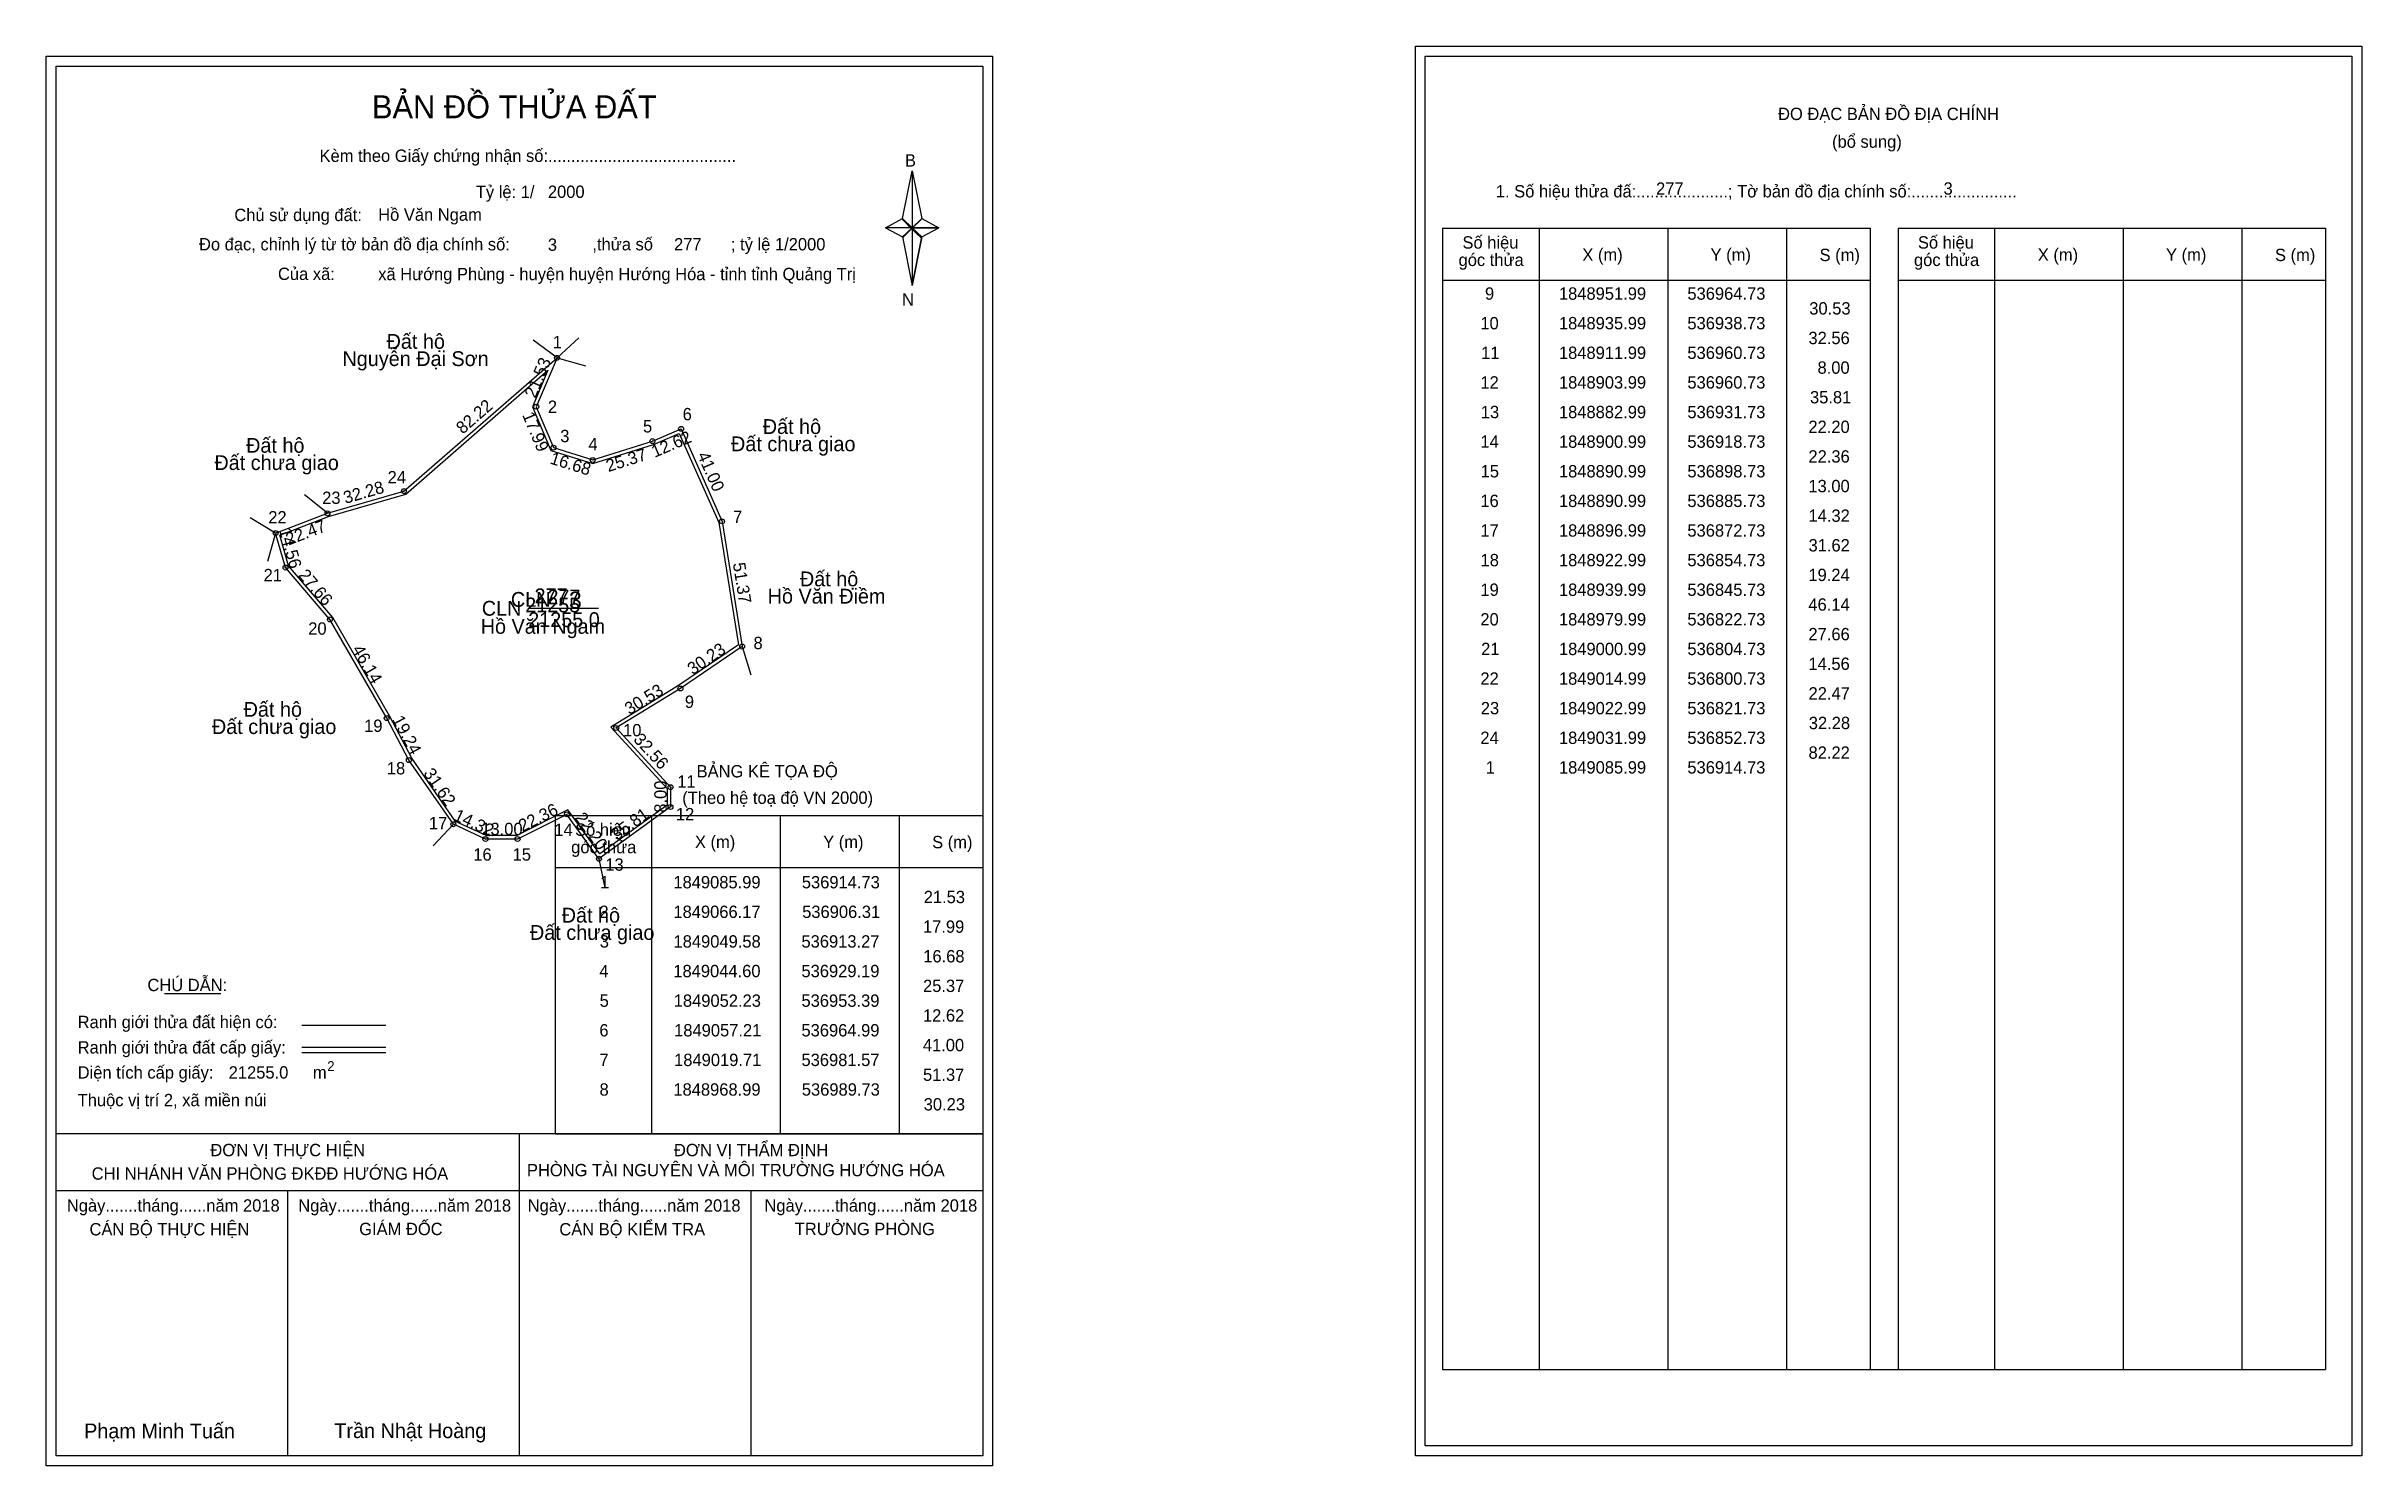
# Model space of a CAD drawing. Extents: x 536708 to 537646, y 1848637 to 1849212.
import ezdxf

# ---------------------------------------------------------------- set-up
doc = ezdxf.new("R2010")
doc.units = 0
for name, color, linetype in [('Level 1', 7, 'Continuous'), ('Level 10', 7, 'Continuous'), ('Level 11', 7, 'Continuous'), ('Level 13', 7, 'Continuous'), ('Level 2', 7, 'Continuous'), ('Level 27', 7, 'Continuous'), ('Level 3', 7, 'Continuous'), ('Level 36', 7, 'Continuous'), ('Level 4', 7, 'Continuous'), ('Level 49', 7, 'Continuous'), ('Level 5', 7, 'Continuous'), ('Level 53', 7, 'Continuous'), ('Level 55', 7, 'Continuous'), ('Level 6', 7, 'Continuous'), ('Level 63', 7, 'Continuous'), ('Level 7', 7, 'Continuous'), ('Level 9', 7, 'Continuous')]:
    doc.layers.add(name, color=color, linetype=linetype)

msp = doc.modelspace()

# ---------------------------------------------------------------- linework, layer by layer
at = {"layer": 'Level 1'}
for p, q in [((537266.47, 1849208.22), (537266.47, 1849208.22)), ((536711.82, 1849204.22), (536711.82, 1849204.22)), ((537054.67, 1849142.45), (537058.6, 1849161.73)), ((537058.6, 1849161.73), (537058.6, 1849138.68)), ((537058.6, 1849161.73), (537062.54, 1849142.45)), ((537047.78, 1849138.68), (537054.67, 1849142.45)), ((537054.67, 1849142.45), (537058.6, 1849138.68)), ((537058.31, 1849138.25), (537054.67, 1849142.01)), ((537062.24, 1849142.01), (537058.31, 1849138.25)), ((537058.31, 1849138.25), (537062.24, 1849142.01)), ((537062.54, 1849142.45), (537058.6, 1849138.68)), ((537058.6, 1849138.68), (537054.67, 1849135)), ((537058.31, 1849138.25), (537054.67, 1849134.56)), ((537054.67, 1849134.56), (537058.31, 1849138.25)), ((537054.67, 1849135), (537058.6, 1849115.28)), ((537062.24, 1849134.56), (537058.31, 1849138.25)), ((537058.6, 1849138.68), (537058.6, 1849115.28)), ((537058.6, 1849138.68), (537069.42, 1849138.68)), ((537058.6, 1849138.68), (537062.54, 1849135)), ((537062.54, 1849135), (537058.6, 1849115.28)), ((537062.54, 1849135), (537069.42, 1849138.68)), ((537273.53, 1849138.51), (537446.74, 1849138.51)), ((537312.71, 1848675.98), (537312.71, 1849138.51)), ((537364.86, 1848675.98), (537364.86, 1849138.51)), ((537412.8, 1849138.51), (537412.8, 1848675.98)), ((537446.74, 1849138.51), (537446.74, 1848675.98)), ((537458.05, 1849138.51), (537631.25, 1849138.51)), ((537497.23, 1848675.98), (537497.23, 1849138.51)), ((537549.37, 1848675.98), (537549.37, 1849138.51)), ((537597.32, 1849138.51), (537597.32, 1848675.98)), ((537631.25, 1849138.51), (537631.25, 1848675.98)), ((537273.53, 1849117.45), (537446.74, 1849117.45)), ((537458.05, 1849117.45), (537631.25, 1849117.45)), ((536914.01, 1848900.56), (537087.21, 1848900.56)), ((536953.19, 1848771.51), (536953.19, 1848900.56)), ((537005.33, 1848771.51), (537005.33, 1848900.56)), ((537053.28, 1848900.56), (537053.28, 1848771.51)), ((536914.01, 1848879.51), (537087.21, 1848879.51)), ((536755.66, 1848828.35), (536778.46, 1848828.35)), ((536811.39, 1848815.54), (536845.41, 1848815.54)), ((536811.39, 1848806.64), (536845.41, 1848806.64)), ((536811.39, 1848804.45), (536845.41, 1848804.45)), ((536925.48, 1848771.51), (536711.82, 1848771.51)), ((537087.21, 1848771.51), (536877.53, 1848771.51)), ((536899.52, 1848641.07), (536899.52, 1848771.51)), ((536914.01, 1848771.51), (537087.21, 1848771.51)), ((537087.22, 1848748.41), (536711.82, 1848748.41)), ((536805.67, 1848641.07), (536805.67, 1848748.41)), ((536993.37, 1848641.07), (536993.37, 1848748.41)), ((537273.53, 1848675.98), (537631.25, 1848675.98)), ((537641.87, 1848645.07), (537641.87, 1848645.07)), ((537087.21, 1848641.07), (537087.21, 1848641.07))]:
    msp.add_line(p, q, dxfattribs=at)
for points in [[(537054.67, 1849142.45), (537058.6, 1849161.73), (537058.6, 1849138.68)], [(537058.6, 1849138.68), (537062.54, 1849142.45), (537069.42, 1849138.68)], [(537047.78, 1849138.68), (537054.67, 1849135), (537058.6, 1849138.68)], [(537058.6, 1849138.68), (537058.6, 1849115.28), (537062.54, 1849135)]]:
    msp.add_lwpolyline(points, close=True, dxfattribs=at)
at = {"layer": 'Level 10'}
for points in [[(536800.73, 1849014.99), (536821.73, 1849022.99), (536852.73, 1849031.99), (536914.73, 1849085.99), (536906.31, 1849066.17), (536913.27, 1849049.58), (536929.19, 1849044.6), (536953.39, 1849052.23), (536964.99, 1849057.21), (536981.57, 1849019.71), (536989.73, 1848968.99), (536964.73, 1848951.99), (536938.73, 1848935.99), (536960.73, 1848911.99), (536960.73, 1848903.99), (536931.73, 1848882.99), (536918.73, 1848900.99), (536898.73, 1848890.99), (536885.73, 1848890.99), (536872.73, 1848896.99), (536854.73, 1848922.99), (536845.73, 1848939.99), (536822.73, 1848979.99), (536804.73, 1849000.99)], [(536802.43, 1849014.14), (536822.18, 1849021.66), (536853.42, 1849030.73), (536911.06, 1849080.94), (536904.79, 1849066.17), (536912.23, 1849048.44), (536929.19, 1849043.13), (536953.88, 1849050.92), (536964.27, 1849055.38), (536980.22, 1849019.31), (536988.21, 1848969.65), (536963.97, 1848953.17), (536936.55, 1848936.29), (536959.33, 1848911.45), (536959.33, 1848904.7), (536932.04, 1848884.95), (536919.17, 1848902.77), (536898.4, 1848892.39), (536886.04, 1848892.39), (536873.66, 1848898.1), (536855.93, 1848923.72), (536846.96, 1848940.67), (536823.88, 1848980.8), (536805.99, 1849001.67)]]:
    msp.add_lwpolyline(points, close=True, dxfattribs=at)
at = {"layer": 'Level 11'}
for centre in [(536914.73, 1849085.99), (536906.31, 1849066.17), (536964.99, 1849057.21), (536913.27, 1849049.58), (536953.39, 1849052.23), (536929.19, 1849044.6), (536852.73, 1849031.99), (536821.73, 1849022.99), (536981.57, 1849019.71), (536800.73, 1849014.99), (536800.73, 1849014.99), (536804.73, 1849000.99), (536822.73, 1848979.99), (536989.73, 1848968.99), (536964.73, 1848951.99), (536845.73, 1848939.99), (536938.73, 1848935.99), (536854.73, 1848922.99), (536960.73, 1848911.99), (536872.73, 1848896.99), (536918.73, 1848900.99), (536960.73, 1848903.99), (536885.73, 1848890.99), (536898.73, 1848890.99), (536931.73, 1848882.99)]:
    msp.add_circle(centre, 1, dxfattribs=at)
at = {"layer": 'Level 27'}
for p, q in [((536914.73, 1849085.99), (536905.13, 1849093.19)), ((536914.73, 1849085.99), (536923.54, 1849094.14)), ((536914.73, 1849085.99), (536926.29, 1849082.76)), ((536821.73, 1849022.99), (536812.36, 1849030.49)), ((536800.73, 1849014.99), (536790.42, 1849021.14)), ((536800.73, 1849014.99), (536797.42, 1849003.46)), ((536989.73, 1848968.99), (536993.26, 1848957.52)), ((536872.73, 1848896.99), (536864.59, 1848888.18)), ((536931.73, 1848882.99), (536934.08, 1848871.22))]:
    msp.add_line(p, q, dxfattribs=at)
at = {"layer": 'Level 3'}
for p, q in [((537273.53, 1849138.51), (537273.53, 1848675.98)), ((537458.05, 1849138.51), (537458.05, 1848675.98)), ((536914.01, 1848900.56), (536914.01, 1848771.51))]:
    msp.add_line(p, q, dxfattribs=at)
at = {"layer": 'Level 63'}
for points in [[(536707.82, 1849208.22), (537091.22, 1849208.22), (537091.22, 1848637.07), (536707.82, 1848637.07)], [(537262.47, 1849212.22), (537645.87, 1849212.22), (537645.87, 1848641.07), (537262.47, 1848641.07)], [(537266.47, 1849208.22), (537641.87, 1849208.22), (537641.87, 1848645.07), (537266.47, 1848645.07)], [(536711.82, 1849204.22), (537087.22, 1849204.22), (537087.22, 1848641.07), (536711.82, 1848641.07)]]:
    msp.add_lwpolyline(points, close=True, dxfattribs=at)
at = {"layer": 'Level 9'}
msp.add_line((536903.05, 1848984.49), (536931.55, 1848984.49), dxfattribs=at)

# ---------------------------------------------------------------- texts
at = {"layer": 'Level 1'}
for s, height, p in [('BẢN ĐỒ THỬA ĐẤT', 9.3313, (536839.75, 1849183.03)), ('ĐO ĐẠC BẢN ĐỒ ĐỊA CHÍNH', 5, (537409.42, 1849182.34)), ('Kèm theo Giấy chứng nhận số:.........................................', 5, (536818.52, 1849165.37)), ('(bổ sung)', 5, (537431.3, 1849171.1)), ('B', 5, (537055.69, 1849163.49)), ('1. Số hiệu thửa đấ:....................; Tờ bản đồ địa chính số:.......................', 5, (537295.08, 1849150.98)), ('Chủ sử dụng đất:', 5, (536784, 1849141.38)), ('Đo đạc, chỉnh lý từ tờ bản đồ địa chính số:                  ,thửa số                 ; tỷ lệ 1/2000', 5, (536769.68, 1849129.52)), ('Số hiệu', 5, (537281.56, 1849130.24)), ('Số hiệu', 5, (537466.08, 1849130.24)), ('góc thửa', 5, (537279.98, 1849123.18)), ('X (m)', 5, (537330.13, 1849125.29)), ('Y (m)', 5, (537382.08, 1849125.29)), ('S (m)', 5, (537426.24, 1849125.19)), ('góc thửa', 5, (537464.49, 1849123.18)), ('X (m)', 5, (537514.64, 1849125.29)), ('Y (m)', 5, (537566.6, 1849125.29)), ('S (m)', 5, (537610.75, 1849125.19)), ('Của xã:', 5, (536801.68, 1849117.52)), ('N', 5, (537054.49, 1849107.15)), ('BẢNG KÊ TỌA ĐỘ', 5, (536971.28, 1848915.97)), ('(Theo hệ toạ độ VN 2000)', 5, (536965.47, 1848905.25)), ('góc thửa', 5, (536920.46, 1848885.24)), ('Số hiệu', 5, (536922.04, 1848892.3)), ('X (m)', 5, (536970.6, 1848887.35)), ('Y (m)', 5, (537022.56, 1848887.35)), ('S (m)', 5, (537066.71, 1848887.25)), ('CHÚ DẪN:', 5, (536748.78, 1848829.36)), ('Ranh giới thửa đất hiện có:', 5, (536720.52, 1848814.36)), ('Ranh giới thửa đất cấp giấy:', 5, (536720.52, 1848804.08)), ('Diện tích cấp giấy:', 5, (536720.52, 1848793.92)), ('m', 5, (536815.83, 1848793.96)), ('2', 4, (536821.62, 1848796.98)), ('Thuộc vị trí 2, xã miền núi', 5, (536720.52, 1848782.72)), ('ĐƠN VỊ THỰC HIỆN', 5, (536774.29, 1848762.48)), ('ĐƠN VỊ THẨM ĐỊNH', 5, (536962.09, 1848762.48)), ('CHI NHÁNH VĂN PHÒNG ĐKĐĐ HƯỚNG HÓA', 5, (536726.2, 1848752.96)), ('PHÒNG TÀI NGUYÊN VÀ MÔI TRƯỜNG HƯỚNG HÓA', 5, (536902.54, 1848754.34)), ('Ngày.......tháng......năm 2018', 5, (536716.15, 1848740.01)), ('Ngày.......tháng......năm 2018', 5, (536809.9, 1848740.01)), ('Ngày.......tháng......năm 2018', 5, (536902.85, 1848740.01)), ('Ngày.......tháng......năm 2018', 5, (536998.76, 1848740.01)), ('CÁN BỘ THỰC HIỆN', 5, (536725.32, 1848730.38)), ('GIÁM ĐỐC', 5, (536834.58, 1848730.5)), ('CÁN BỘ KIỂM TRA', 5, (536915.66, 1848730.38)), ('TRƯỞNG PHÒNG', 5, (537011.04, 1848730.5)), ('Phạm Minh Tuấn', 6, (536723.14, 1848648.15)), ('Trần Nhật Hoàng', 6, (536824.52, 1848648.25))]:
    msp.add_text(s, height=height, dxfattribs=at).set_placement(p)
at = {"layer": 'Level 11'}
msp.add_text('Tỷ lệ: 1/', height=5, dxfattribs=at).set_placement((536881.83, 1849150.74))
at = {"layer": 'Level 13'}
for s, p in [('277', (536910.85, 1848986.09)), ('CLN', (536884.26, 1848981.49)), ('21255.0', (536903.05, 1848976.89))]:
    msp.add_text(s, height=6, dxfattribs=at).set_placement(p)
at = {"layer": 'Level 2'}
msp.add_text('Hồ Văn Ngam', height=6, dxfattribs=at).set_placement((536883.81, 1848974.17))
at = {"layer": 'Level 3'}
msp.add_text('CLN', height=6, dxfattribs=at).set_placement((536896.03, 1848985.09))
at = {"layer": 'Level 36'}
for s, p in [('Đất hộ', (536845.68, 1849089.65)), ('Nguyễn Đại Sơn', (536827.81, 1849082.65)), ('Đất hộ', (536998.08, 1849055.13)), ('Đất hộ', (536788.77, 1849047.52)), ('Đất chưa giao', (536985.22, 1849048.13)), ('Đất chưa giao', (536775.91, 1849040.52)), ('Hồ Văn Điềm', (537000.08, 1848986.41)), ('Đất hộ', (537013.14, 1848993.41)), ('Đất hộ', (536787.77, 1848940.55)), ('Đất chưa giao', (536774.91, 1848933.55)), ('Đất hộ', (536916.63, 1848857.14)), ('Đất chưa giao', (536903.77, 1848850.14))]:
    msp.add_text(s, height=6, dxfattribs=at).set_placement(p)
at = {"layer": 'Level 4'}
msp.add_text('277', height=6, dxfattribs=at).set_placement((536905.62, 1848986.53))
at = {"layer": 'Level 49'}
for s, rotation, p in [('21.53', 66.98308, (536905.92, 1849069.34)), ('82.22', 41.05481, (536876.53, 1849054.84)), ('17.99', 292.7595, (536900.55, 1849062.84)), ('25.37', 17.4995, (536935.51, 1849039.67)), ('12.62', 23.23435, (536954.3, 1849045.44)), ('16.68', 342.62958, (536911.53, 1849043.21)), ('41.00', 293.85182, (536971.44, 1849046.59)), ('32.28', 16.18921, (536829.01, 1849026.77)), ('22.47', 20.85446, (536805.97, 1849009.92)), ('14.56', 285.9454, (536802.02, 1849016.28)), ('51.37', 279.13962, (536985.94, 1849002.65)), ('27.66', 310.60129, (536809.63, 1848997.73)), ('46.14', 299.8989, (536831.54, 1848967.88)), ('30.23', 34.2157, (536969.71, 1848957.31)), ('30.53', 31.6075, (536944.08, 1848941.16)), ('19.24', 297.89727, (536847.82, 1848939.47)), ('32.56', 312.51045, (536945.39, 1848931.09)), ('31.62', 304.69515, (536860.4, 1848917.61)), ('8.00', 90, (536959.13, 1848901.66)), ('14.32', 335.22486, (536872.49, 1848898.86)), ('22.36', 26.56505, (536900.71, 1848893.77)), ('22.20', 305.83765, (536921.74, 1848899.56)), ('35.81', 35.90972, (536938.93, 1848890.18)), ('13.00', 360, (536884.05, 1848892.59))]:
    msp.add_text(s, height=5, rotation=rotation, dxfattribs=at).set_placement(p)
at = {"layer": 'Level 5'}
msp.add_text('21255', height=6, dxfattribs=at).set_placement((536901.83, 1848982.83))
at = {"layer": 'Level 53'}
for s, p in [('9', (537290.68, 1849109.53)), ('1848951.99', (537320.64, 1849109.53)), ('536964.73', (537372.68, 1849109.53)), ('30.53', (537422.07, 1849103.53)), ('10', (537288.81, 1849097.53)), ('1848935.99', (537320.64, 1849097.53)), ('536938.73', (537372.68, 1849097.53)), ('32.56', (537421.73, 1849091.53)), ('11', (537289.13, 1849085.53)), ('1848911.99', (537320.64, 1849085.53)), ('536960.73', (537372.68, 1849085.53)), ('12', (537288.83, 1849073.53)), ('1848903.99', (537320.64, 1849073.53)), ('536960.73', (537372.68, 1849073.53)), ('8.00', (537425.41, 1849079.53)), ('35.81', (537422.36, 1849067.53)), ('13', (537288.99, 1849061.53)), ('1848882.99', (537320.64, 1849061.53)), ('536931.73', (537372.68, 1849061.53)), ('22.20', (537421.71, 1849055.53)), ('14', (537288.81, 1849049.53)), ('1848900.99', (537320.64, 1849049.53)), ('536918.73', (537372.68, 1849049.53)), ('22.36', (537421.73, 1849043.53)), ('15', (537288.92, 1849037.53)), ('1848890.99', (537320.64, 1849037.53)), ('536898.73', (537372.68, 1849037.53)), ('16', (537288.82, 1849025.53)), ('1848890.99', (537320.64, 1849025.53)), ('536885.73', (537372.68, 1849025.53)), ('13.00', (537421.71, 1849031.53)), ('14.32', (537421.76, 1849019.53)), ('17', (537288.84, 1849013.53)), ('1848896.99', (537320.64, 1849013.53)), ('536872.73', (537372.68, 1849013.53)), ('31.62', (537421.76, 1849007.53)), ('18', (537288.89, 1849001.53)), ('1848922.99', (537320.64, 1849001.53)), ('536854.73', (537372.68, 1849001.53)), ('19', (537288.84, 1848989.53)), ('1848939.99', (537320.64, 1848989.53)), ('536845.73', (537372.68, 1848989.53)), ('19.24', (537421.71, 1848995.53)), ('20', (537288.81, 1848977.53)), ('1848979.99', (537320.64, 1848977.53)), ('536822.73', (537372.68, 1848977.53)), ('46.14', (537421.71, 1848983.53)), ('27.66', (537421.73, 1848971.53)), ('21', (537289.13, 1848965.53)), ('1849000.99', (537320.64, 1848965.53)), ('536804.73', (537372.68, 1848965.53)), ('14.56', (537421.73, 1848959.53)), ('22', (537288.83, 1848953.53)), ('1849014.99', (537320.64, 1848953.53)), ('536800.73', (537372.68, 1848953.53)), ('23', (537288.99, 1848941.53)), ('1849022.99', (537320.64, 1848941.53)), ('536821.73', (537372.68, 1848941.53)), ('22.47', (537421.78, 1848947.53)), ('32.28', (537421.87, 1848935.53)), ('24', (537288.81, 1848929.53)), ('1849031.99', (537320.64, 1848929.53)), ('536852.73', (537372.68, 1848929.53)), ('82.22', (537421.76, 1848923.53)), ('1', (537290.98, 1848917.53)), ('1849085.99', (537320.64, 1848917.53)), ('536914.73', (537372.68, 1848917.53)), ('1', (536932.21, 1848871.01)), ('1849085.99', (536961.87, 1848871.01)), ('536914.73', (537013.91, 1848871.01)), ('21.53', (537063.29, 1848865.01)), ('2', (536931.91, 1848859.01)), ('1849066.17', (536961.88, 1848859.01)), ('536906.31', (537014.05, 1848859.01)), ('3', (536932.06, 1848847.01)), ('1849049.58', (536961.93, 1848847.01)), ('536913.27', (537013.77, 1848847.01)), ('17.99', (537062.99, 1848853.01)), ('16.68', (537063.1, 1848841.01)), ('4', (536931.88, 1848835.01)), ('1849044.60', (536961.85, 1848835.01)), ('536929.19', (537013.76, 1848835.01)), ('25.37', (537063.01, 1848829.01)), ('5', (536932, 1848823.01)), ('1849052.23', (536962.02, 1848823.01)), ('536953.39', (537013.76, 1848823.01)), ('6', (536931.89, 1848811.01)), ('1849057.21', (536962.17, 1848811.01)), ('536964.99', (537013.76, 1848811.01)), ('12.62', (537062.99, 1848817.01)), ('41.00', (537062.94, 1848805.01)), ('7', (536931.92, 1848799.01)), ('1849019.71', (536962.17, 1848799.01)), ('536981.57', (537013.77, 1848799.01)), ('51.37', (537063.01, 1848793.01)), ('8', (536931.96, 1848787.01)), ('1848968.99', (536961.87, 1848787.01)), ('536989.73', (537013.91, 1848787.01)), ('30.23', (537063.29, 1848781.01))]:
    msp.add_text(s, height=5, dxfattribs=at).set_placement(p)
at = {"layer": 'Level 55'}
for s, height, p in [('276', 0.22, (536914.49, 1849085.77)), ('276', 0.22, (536914.49, 1849085.77)), ('1', 0.8, (536914.51, 1849085.99)), ('0', 0.22, (536914.65, 1849085.77)), ('2', 0.8, (536906.04, 1849066.17)), ('0', 0.22, (536906.23, 1849065.95)), ('6', 0.8, (536964.72, 1849057.21)), ('3', 0.8, (536913.02, 1849049.58)), ('0', 0.22, (536913.19, 1849049.36)), ('5', 0.8, (536953.13, 1849052.23)), ('0', 0.22, (536953.31, 1849052.01)), ('0', 0.22, (536964.91, 1849056.99)), ('4', 0.8, (536928.91, 1849044.6)), ('0', 0.22, (536929.11, 1849044.38)), ('24', 0.8, (536852.16, 1849031.99)), ('276', 0.22, (536852.49, 1849031.77)), ('276', 0.22, (536852.49, 1849031.77)), ('23', 0.8, (536821.19, 1849022.99)), ('276', 0.22, (536821.49, 1849022.77)), ('276', 0.22, (536821.49, 1849022.77)), ('0', 0.22, (536821.65, 1849022.77)), ('0', 0.22, (536821.65, 1849022.77)), ('7', 0.8, (536981.3, 1849019.71)), ('22', 0.8, (536800.16, 1849014.99)), ('0', 0.22, (536800.65, 1849014.77)), ('0', 0.22, (536800.65, 1849014.77)), ('0', 0.22, (536800.65, 1849014.77)), ('0', 0.22, (536981.49, 1849019.49)), ('21', 0.8, (536804.21, 1849000.99)), ('0', 0.22, (536804.65, 1849000.77)), ('20', 0.8, (536822.16, 1848979.99)), ('0', 0.22, (536822.65, 1848979.77)), ('8', 0.8, (536989.47, 1848968.99)), ('279', 0.22, (536989.49, 1848968.77)), ('0', 0.22, (536989.65, 1848968.77)), ('9', 0.8, (536964.46, 1848951.99)), ('279', 0.22, (536964.49, 1848951.77)), ('19', 0.8, (536845.16, 1848939.99)), ('0', 0.22, (536845.65, 1848939.77)), ('10', 0.8, (536938.16, 1848935.99)), ('279', 0.22, (536938.49, 1848935.77)), ('18', 0.8, (536854.17, 1848922.99)), ('0', 0.22, (536854.65, 1848922.77)), ('11', 0.8, (536960.21, 1848911.99)), ('279', 0.22, (536960.49, 1848911.77)), ('14', 0.8, (536918.16, 1848900.99)), ('0', 0.22, (536918.65, 1848900.77)), ('12', 0.8, (536960.16, 1848903.99)), ('279', 0.22, (536960.49, 1848903.77)), ('17', 0.8, (536872.17, 1848896.99)), ('0', 0.22, (536872.65, 1848896.77)), ('0', 0.22, (536872.65, 1848896.77)), ('16', 0.8, (536885.16, 1848890.99)), ('0', 0.22, (536885.65, 1848890.77)), ('15', 0.8, (536898.18, 1848890.99)), ('0', 0.22, (536898.65, 1848890.77)), ('13', 0.8, (536931.19, 1848882.99)), ('279', 0.22, (536931.49, 1848882.77)), ('0', 0.22, (536931.65, 1848882.77))]:
    msp.add_text(s, height=height, dxfattribs=at).set_placement(p)
at = {"layer": 'Level 6'}
for s, p in [('2000', (536911.03, 1849150.78)), ('277', (537359.98, 1849152.06)), ('3', (537476.47, 1849152.1)), ('Hồ Văn Ngam', (536842.27, 1849141.52)), ('3', (536911.02, 1849129.34)), ('277', (536962.14, 1849129.5)), ('xã Hướng Phùng - huyện huyện Hướng Hóa - tỉnh tỉnh Quảng Trị', (536842.29, 1849117.44)), ('21255.0', (536781.7, 1848793.93))]:
    msp.add_text(s, height=5, dxfattribs=at).set_placement(p)
at = {"layer": 'Level 7'}
msp.add_text('3', height=7, dxfattribs=at).set_placement((536919.56, 1848984.31))
at = {"layer": 'Level 9'}
for s, p in [('1', (536913.01, 1849089.88)), ('2', (536911.02, 1849063.66)), ('5', (536949.56, 1849055.73)), ('6', (536965.63, 1849060.67)), ('3', (536916.04, 1849051.81)), ('4', (536927.46, 1849048.5)), ('24', (536846.1, 1849035.11)), ('23', (536819.59, 1849026.77)), ('22', (536797.75, 1849018.87)), ('7', (536986.03, 1849019.03)), ('21', (536795.85, 1848995.46)), ('20', (536813.94, 1848973.8)), ('8', (536994.33, 1848967.94)), ('9', (536966.52, 1848944.12)), ('19', (536836.59, 1848934.4)), ('10', (536941.51, 1848932.61)), ('18', (536845.78, 1848917.17)), ('11', (536963.45, 1848911.81)), ('17', (536862.82, 1848894.94)), ('12', (536962.89, 1848898.58)), ('14', (536913.64, 1848892.27)), ('16', (536880.8, 1848882.24)), ('15', (536896.75, 1848882.26)), ('13', (536934.3, 1848878.16))]:
    msp.add_text(s, height=5, dxfattribs=at).set_placement(p)

doc.saveas('drawing.dxf')
